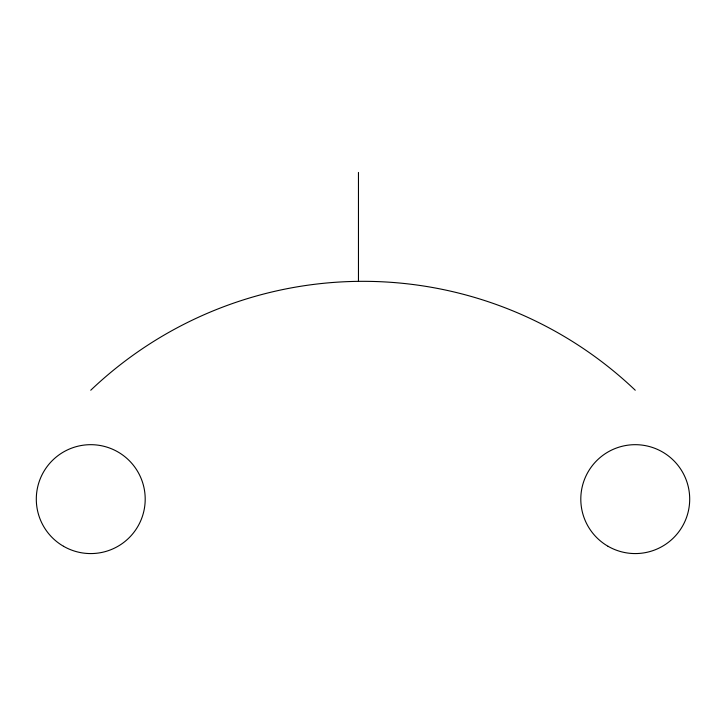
<?xml version="1.0" encoding="UTF-8"?>
<svg xmlns="http://www.w3.org/2000/svg" width="726" height="726" viewBox="0 0 726 726"><rect width="100%" height="100%" fill="white"/><g stroke="black" fill="none" stroke-linecap="round" stroke-linejoin="round"><path stroke-width="1.09" d="M358.462 172.425L358.462 281.325M90.75 390.225A394.762 394.762 0 0 1 635.25 390.225M608.025 546.279A54.45 54.45 0 0 0 689.7 499.125A54.45 54.45 0 0 0 608.025 451.971A54.45 54.45 0 0 0 608.025 546.279M63.525 546.279A54.45 54.45 0 0 0 145.2 499.125A54.45 54.45 0 0 0 63.525 451.971A54.45 54.45 0 0 0 63.525 546.279"/></g></svg>
